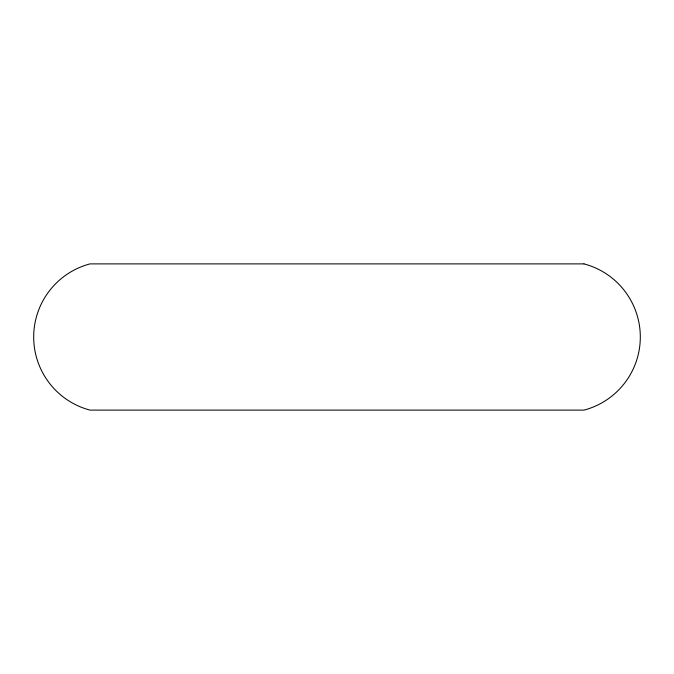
<?xml version="1.0" encoding="UTF-8"?>
<svg xmlns="http://www.w3.org/2000/svg" width="674" height="674" viewBox="0 0 674 674"><rect width="100%" height="100%" fill="white"/><g stroke="black" fill="none" stroke-linecap="round" stroke-linejoin="round"><path stroke-width="1.01" d="M583.996 263.888L90.004 263.888A75.614 75.606 -90 0 0 90.004 410.112L583.996 410.112A75.614 75.606 -90 0 0 583.996 263.888"/></g></svg>
